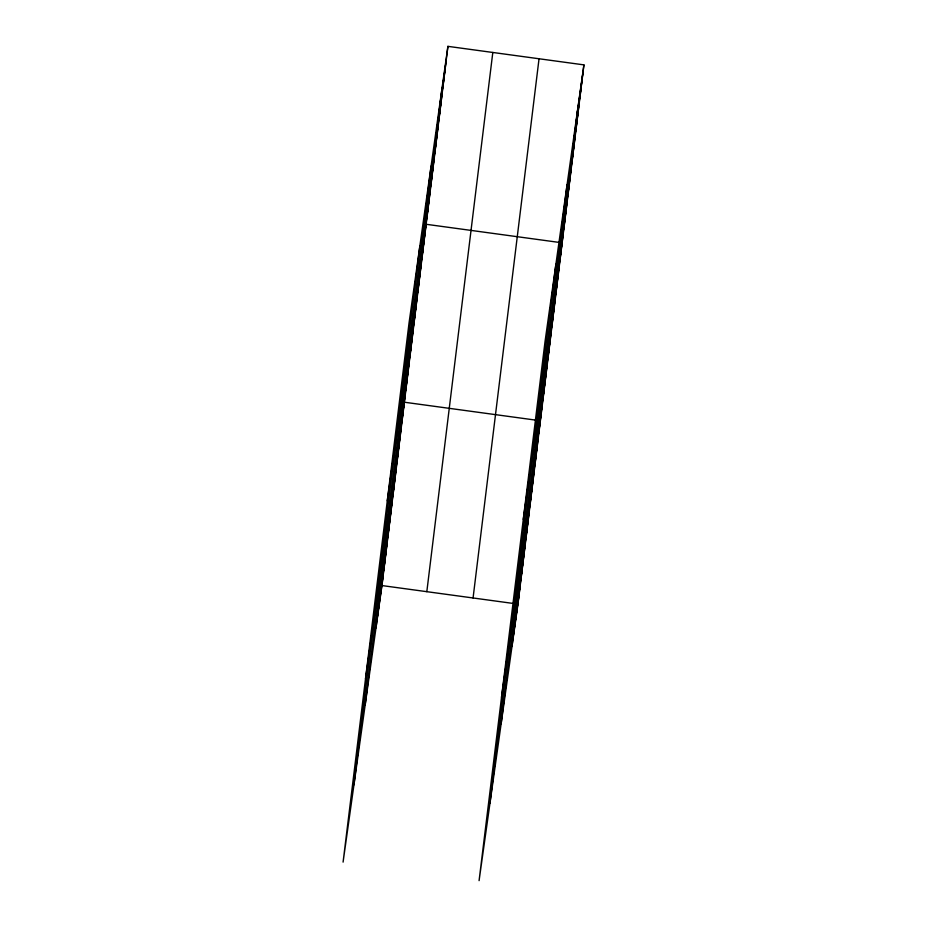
<?xml version="1.0" encoding="UTF-8"?>
<svg xmlns="http://www.w3.org/2000/svg" width="927" height="927" viewBox="0 0 927 927"><rect width="100%" height="100%" fill="white"/><g stroke="black" fill="none" stroke-linecap="round" stroke-linejoin="round"><path stroke-width="1.39" d="M353.94 784.856L419.908 245.643M365.134 705.25L431.101 166.037M375.991 627.985L441.959 88.772M447.915 46.35L409.05 322.909L343.083 862.122L381.947 585.563L447.915 46.35L583.917 64.878L517.95 604.091L479.085 880.65L545.053 341.437L583.917 64.878M426.826 591.669L492.805 52.468M473.071 597.973L539.039 58.76M489.943 803.385L555.91 264.172M501.125 723.778L567.092 184.566M511.982 646.513L577.961 107.3M439.977 104.948L445.945 62.526M438.992 113.036L444.948 70.614M437.011 129.212L443.963 78.702M436.026 137.3L441.982 94.878M435.03 145.388L440.997 102.967M433.048 161.565L440.001 111.055M432.063 169.653L438.019 127.231M431.078 177.741L437.034 135.319M429.097 193.917L436.049 143.407M428.1 202.005L434.068 159.583M427.115 210.093L433.071 167.671M425.134 226.269L432.086 175.759M424.149 234.357L430.105 191.935M423.152 242.445L429.12 200.023M421.182 258.621L428.123 208.111M387.277 500.858L426.153 224.288L562.144 242.816L523.28 519.375M419.201 274.798L425.157 232.376M418.204 282.886L424.172 240.464M416.235 299.062L423.175 248.552M415.238 307.15L421.206 264.728M414.253 315.238L420.209 272.816M412.272 331.414L419.224 280.904M411.287 339.502L417.243 297.08M410.29 347.59L416.258 305.168M408.309 363.766L415.261 313.256M407.324 371.854L413.291 329.433M406.339 379.943L412.295 337.521M404.357 396.13L411.31 345.609M403.361 404.218L409.328 361.785M402.376 412.306L408.343 369.873M400.394 428.483L407.347 377.961M399.41 436.571L405.366 394.137M365.516 678.796L404.381 402.225L536.304 420.198M396.374 461.322L403.361 410.568M395.354 469.653L401.321 427.231M394.334 477.984L400.302 435.563M393.315 486.316L399.282 443.894M391.275 502.99L398.262 452.225M390.255 511.322L396.223 468.9M389.247 519.653L395.203 477.231M387.208 536.316L394.184 485.563M386.188 544.659L392.144 502.225M385.168 552.99L391.124 510.568M384.149 561.322L390.105 518.9M382.109 577.985L389.085 527.231M381.09 586.316L387.046 543.894M380.07 594.647L386.026 552.225M378.031 611.322L385.006 560.557M377.011 619.653L382.967 577.231M576.965 115.388L582.932 72.966M575.98 123.476L581.936 81.055M573.998 139.653L580.951 89.143M573.013 147.741L578.969 105.319M572.017 155.829L577.985 113.407M570.035 172.005L576.988 121.495M569.051 180.093L575.018 137.671M568.066 188.181L574.022 145.759M566.084 204.357L573.037 153.847M565.088 212.445L571.055 170.023M564.103 220.533L570.07 178.111M562.121 236.709L569.074 186.2M561.136 244.798L567.092 202.376M560.14 252.886L566.107 210.464M558.17 269.062L565.122 218.552M557.173 277.15L563.141 234.728M554.207 301.414L561.159 250.904M553.222 309.502L559.178 267.08M552.225 317.59L558.193 275.168M550.244 333.766L557.197 283.256M549.259 341.854L555.227 299.433M548.274 349.942L554.23 307.521M546.293 366.119L553.245 315.609M545.296 374.207L551.264 331.785M544.311 382.295L550.279 339.873M542.33 398.471L549.282 347.961M541.345 406.559L547.301 364.137M540.348 414.647L546.316 372.225M539.363 422.735L545.331 380.313M537.382 438.911L544.334 388.401M536.397 446.999L542.353 404.578M535.4 455.087L541.368 412.666M501.507 697.313L540.383 420.754M532.376 479.838L538.344 437.417M531.356 488.181L537.324 445.748M529.317 504.844L536.304 454.091M528.297 513.176L534.265 470.754M527.278 521.507L533.245 479.085M526.258 529.838L532.225 487.417M524.218 546.513L531.206 495.748M523.199 554.844L529.166 512.422M522.179 563.176L528.147 520.754M520.14 579.838L527.127 529.085M519.12 588.182L525.088 545.748M518.1 596.513L524.068 554.091M517.081 604.844L523.048 562.422M515.041 621.507L522.028 570.754M514.021 629.839L519.989 587.417M513.002 638.182L518.969 595.748M381.947 585.563L512.504 603.35"/></g></svg>
